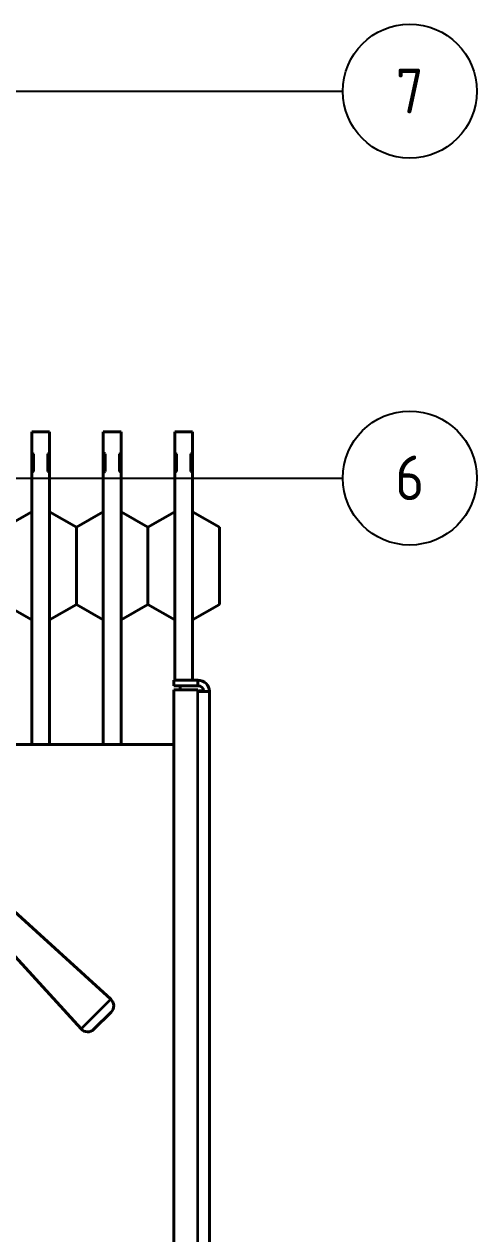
# Model space of a CAD drawing. Header units: millimetres. Extents: x 9486 to 14955, y -5687 to 1872.
# Drawn here: x 10468 to 10721, y -4844 to -4167 of the extents above; entities that cross this region are included whole.
import ezdxf

# ---------------------------------------------------------------- set-up
doc = ezdxf.new("R2010")
doc.units = ezdxf.units.MM
for name, color, linetype, lineweight in [('가시적인 것(ISO)', 3, 'Continuous', 40), ('가시적인 좁은 것(ISO)', 3, 'Continuous', 35), ('기호(ISO)', 5, 'Continuous', 25)]:
    doc.layers.add(name, color=color, linetype=linetype, lineweight=lineweight)
doc.styles.add('부품번호텍스트_PSTEK_POSCO', font='isocp.shx')

# ---------------------------------------------------------------- blocks, each defined once
blk = doc.blocks.new('A$C1B500327')
at = {"layer": '가시적인 것(ISO)'}
for p, q in [((344.8, 186), (331.2, 186)), ((331.2, 182.8), (331.2, 186)), ((344.8, 182.8), (344.8, 186)), ((344.8, 182.8), (331.2, 182.8)), ((331.2, 180.54), (344.8, 180.54)), ((331.2, -180.54), (331.2, 180.54)), ((334.8, 180.54), (334.8, 182.8)), ((344.8, 180.54), (344.8, 179.6)), ((351.2, 179.6), (344.8, 179.6)), ((345, 180), (348, 180)), ((345, 180), (345, 179.6)), ((348, 179.6), (348, 180)), ((351.2, 179.6), (351.2, -179.6)), ((331.2, 150), (132.29, 150)), ((239.94, 58.51), (296, 7.42)), ((228.29, 46.86), (279.38, -9.2)), ((286.61, -9.37), (296.17, 0.19))]:
    blk.add_line(p, q, dxfattribs=at)
for centre, radius, start, end in [((344.8, 179.6), 6.4, 0, 90), ((344.8, 179.6), 3.2, 7.18076, 90), ((292.64, 3.73), 5, 315, 47.65615), ((283.07, -5.84), 5, 222.34385, 315)]:
    blk.add_arc(centre, radius, start, end, dxfattribs=at)
at = {"layer": '가시적인 좁은 것(ISO)'}
for p, q in [((344.8, -179.6), (344.8, 179.6)), ((296, 7.42), (279.38, -9.2))]:
    blk.add_line(p, q, dxfattribs=at)

msp = doc.modelspace()

# ---------------------------------------------------------------- linework, layer by layer
at = {"layer": '가시적인 것(ISO)'}
for p, q in [((10471.75, -4394.817), (10471.75, -4400.847)), ((10481.75, -4394.817), (10471.75, -4394.817)), ((10471.75, -4406.597), (10471.75, -4400.847)), ((10481.75, -4400.847), (10481.75, -4394.817)), ((10481.75, -4400.847), (10481.75, -4406.597)), ((10511.75, -4394.817), (10511.75, -4400.847)), ((10521.75, -4394.817), (10511.75, -4394.817)), ((10511.75, -4406.597), (10511.75, -4400.847)), ((10521.75, -4400.847), (10521.75, -4394.817)), ((10521.75, -4400.847), (10521.75, -4406.597)), ((10551.75, -4394.817), (10551.75, -4400.847)), ((10561.75, -4394.817), (10551.75, -4394.817)), ((10551.75, -4406.597), (10551.75, -4400.847)), ((10561.75, -4400.847), (10561.75, -4394.817)), ((10561.75, -4400.847), (10561.75, -4406.597)), ((10471.75, -4406.597), (10472.75, -4407.031)), ((10471.75, -4417.516), (10471.75, -4406.597)), ((10472.75, -4407.031), (10472.75, -4417.083)), ((10480.75, -4407.031), (10481.75, -4406.597)), ((10480.75, -4417.083), (10480.75, -4407.031)), ((10481.75, -4406.597), (10481.75, -4417.516)), ((10511.75, -4406.597), (10512.75, -4407.031)), ((10511.75, -4417.516), (10511.75, -4406.597)), ((10512.75, -4407.031), (10512.75, -4417.083)), ((10520.75, -4407.031), (10521.75, -4406.597)), ((10520.75, -4417.083), (10520.75, -4407.031)), ((10521.75, -4406.597), (10521.75, -4417.516)), ((10551.75, -4406.597), (10552.75, -4407.031)), ((10551.75, -4417.516), (10551.75, -4406.597)), ((10552.75, -4407.031), (10552.75, -4417.083)), ((10560.75, -4407.031), (10561.75, -4406.597)), ((10560.75, -4417.083), (10560.75, -4407.031)), ((10561.75, -4406.597), (10561.75, -4417.516)), ((10472.75, -4417.083), (10471.75, -4417.516)), ((10471.75, -4423.358), (10471.75, -4417.516)), ((10481.75, -4417.516), (10480.75, -4417.083)), ((10481.75, -4417.516), (10481.75, -4423.358)), ((10512.75, -4417.083), (10511.75, -4417.516)), ((10511.75, -4423.358), (10511.75, -4417.516)), ((10521.75, -4417.516), (10520.75, -4417.083)), ((10521.75, -4417.516), (10521.75, -4423.358)), ((10552.75, -4417.083), (10551.75, -4417.516)), ((10551.75, -4423.358), (10551.75, -4417.516)), ((10561.75, -4417.516), (10560.75, -4417.083)), ((10561.75, -4417.516), (10561.75, -4423.358)), ((10471.75, -4423.358), (10471.75, -4446.851)), ((10481.75, -4446.851), (10481.75, -4423.358)), ((10511.75, -4423.358), (10511.75, -4446.851)), ((10521.75, -4446.851), (10521.75, -4423.358)), ((10551.75, -4423.358), (10551.75, -4446.851)), ((10561.75, -4446.851), (10561.75, -4423.358)), ((10456.75, -4448.227), (10471.75, -4439.567)), ((10496.75, -4448.227), (10481.75, -4439.567)), ((10496.75, -4448.227), (10511.75, -4439.567)), ((10536.75, -4448.227), (10521.75, -4439.567)), ((10536.75, -4448.227), (10551.75, -4439.567)), ((10576.75, -4448.227), (10561.75, -4439.567)), ((10471.75, -4569.817), (10471.75, -4446.851)), ((10481.75, -4446.851), (10481.75, -4569.817)), ((10496.75, -4491.406), (10496.75, -4448.227)), ((10511.75, -4569.817), (10511.75, -4446.851)), ((10521.75, -4446.851), (10521.75, -4569.817)), ((10536.75, -4491.406), (10536.75, -4448.227)), ((10551.75, -4533.817), (10551.75, -4446.851)), ((10561.75, -4446.851), (10561.75, -4533.817)), ((10576.75, -4491.406), (10576.75, -4448.227)), ((10456.75, -4491.406), (10471.75, -4500.067)), ((10496.75, -4491.406), (10481.75, -4500.067)), ((10496.75, -4491.406), (10511.75, -4500.067)), ((10536.75, -4491.406), (10521.75, -4500.067)), ((10536.75, -4491.406), (10551.75, -4500.067)), ((10576.75, -4491.406), (10561.75, -4500.067))]:
    msp.add_line(p, q, dxfattribs=at)
at = {"layer": '기호(ISO)', "color": 7}
for p, q in [((10266.751, -4204.129), (10645.739, -4204.129)), ((10349.554, -4420.663), (10645.739, -4420.663))]:
    msp.add_line(p, q, dxfattribs=at)
at = {"layer": '기호(ISO)'}
for centre in [(10683.239, -4204.129), (10683.239, -4420.663)]:
    msp.add_circle(centre, 37.5, dxfattribs=at)

# ---------------------------------------------------------------- block references
msp.add_blockref('A$C1B500327', (10219.95, -4719.817))

# ---------------------------------------------------------------- texts
at = {"layer": '기호(ISO)', "color": 7, "char_height": 25, "width": 18.04493, "attachment_point": 5, "style": '부품번호텍스트_PSTEK_POSCO'}
for s, insert in [('7', (10683.239, -4204.01)), ('6', (10683.239, -4420.543))]:
    msp.add_mtext(s, dxfattribs=dict(at, insert=insert))

doc.saveas('drawing.dxf')
